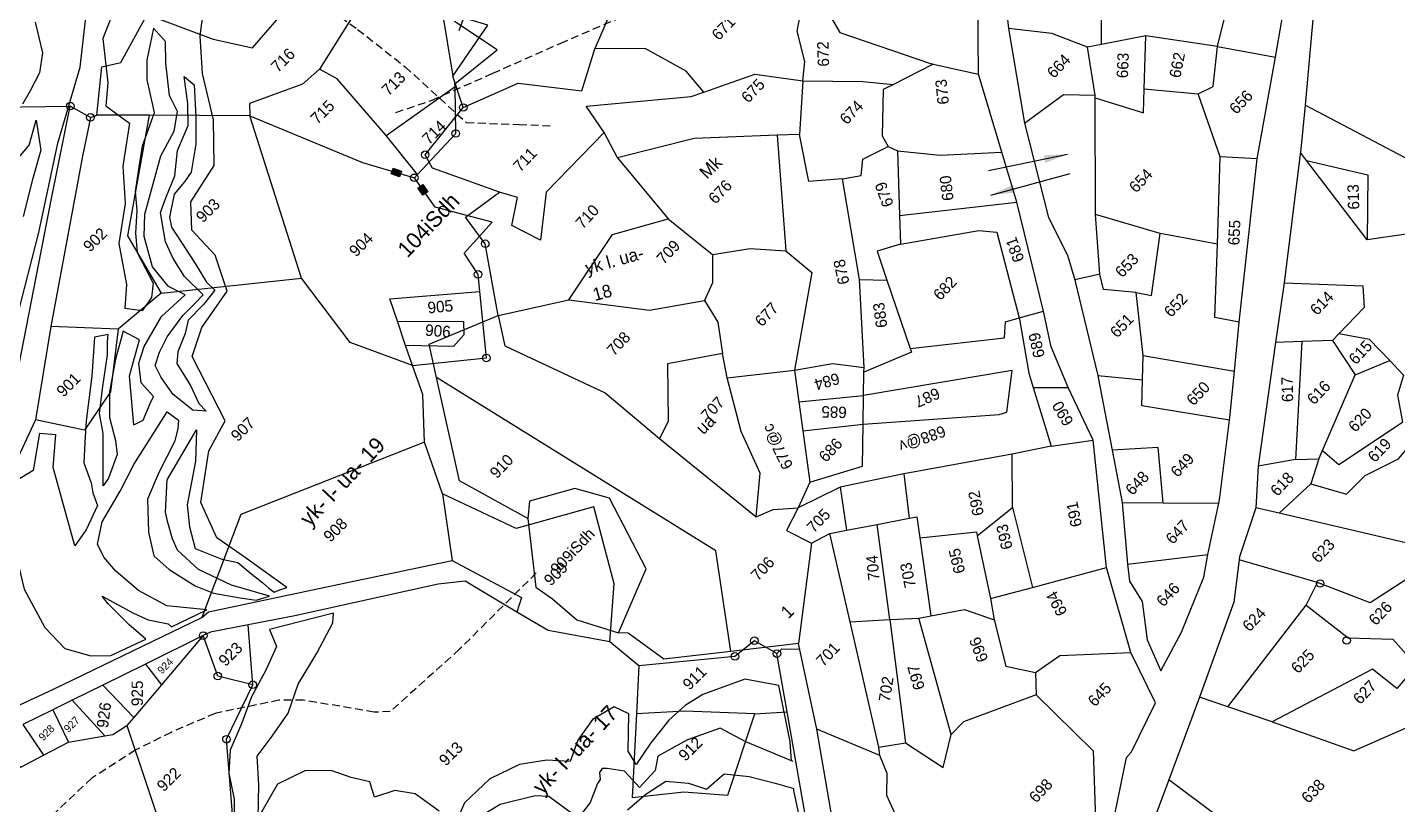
# Model space of a CAD drawing. Header units: metres. Extents: x 302481 to 307962, y 1946667 to 1951250.
# Drawn here: x 305355 to 306234, y 1947927 to 1948426 of the extents above; entities that cross this region are included whole.
import ezdxf

# ---------------------------------------------------------------- set-up
doc = ezdxf.new("R2010")
doc.units = ezdxf.units.M
doc.linetypes.add('DASHED', pattern=[0.75, 0.5, -0.25])
for name, color, linetype in [('LINE_FOOTPATH', 1, 'DASHED'), ('OFF', 1, 'Continuous'), ('POLY_HATCH', 12, 'Continuous'), ('POLY_PARCEL', 6, 'Continuous'), ('POLY_ROAD', 30, 'Continuous'), ('POLY_WATER', 4, 'Continuous'), ('SYM_ARROW', 1, 'Continuous'), ('SYM_STONE', 1, 'Continuous'), ('TEXT_MAPOUT', 7, 'Continuous'), ('TEXT_PARCEL', 7, 'Continuous')]:
    doc.layers.add(name, color=color, linetype=linetype)
doc.styles.get("Standard").update_dxf_attribs({"font": 'simplex.shx'})
doc.styles.add('TEXT_MAP', font='')
doc.styles.get('TEXT_MAP').set_extended_font_data('Kruti Dev 050')
doc.dimstyles.get("Standard").update_dxf_attribs({"dimtxt": 0.18, "dimasz": 0.18, "dimexe": 0.18, "dimexo": 0.0625, "dimgap": 0.09, "dimtad": 0, "dimtih": 1, "dimtoh": 1, "dimdec": 4, "dimzin": 0, "dimdsep": 46, "dimtxsty": 'Standard', "dimcen": 0.09, "dimadec": 0, "dimazin": 0, "dimtfac": 1, "dimtdec": 4, "dimtofl": 0, "dimtmove": 0, "dimatfit": 3, "dimfxl": 1, "dimtolj": 1, "dimtzin": 0, "dimarcsym": 0})

# ---------------------------------------------------------------- blocks, each defined once
blk = doc.blocks.new('STONE')
blk.add_circle((0, 0), 0.851)
blk = doc.blocks.new('STONESQUAREFILLED')
blk.add_hatch(color=256).paths.add_polyline_path([(0.7, -0.48), (0.7, 0.48), (-0.7, 0.48), (-0.7, -0.48)])
blk.add_lwpolyline([(-0.7, 0.48), (0.7, 0.48), (0.7, -0.48), (-0.7, -0.48)], close=True)
blk = doc.blocks.new('TEXTARROW')
blk.add_leader([(0.04, -0.01), (8.68, -0.01)], dimstyle='Standard', override={"dimtxt": 2.5, "dimasz": 2.5, "dimexe": 1.25, "dimexo": 0.625, "dimgap": 0.625, "dimtad": 1, "dimtih": 0, "dimtoh": 0, "dimzin": 8, "dimcen": 2.5, "dimtofl": 1})

msp = doc.modelspace()

# ---------------------------------------------------------------- linework, layer by layer
at = {"layer": 'LINE_FOOTPATH', "ltscale": 10}
for points in [[(305591.27, 1948370.96), (305614.48, 1948378.97), (305653.52, 1948396.17), (305696.97, 1948415.51), (305744.41, 1948435.83), (305784.4, 1948453.11)], [(305543.69, 1948441.36), (305566.69, 1948424.31), (305597.15, 1948400.3), (305636.38, 1948364.52), (305670.3, 1948363.3), (305692.64, 1948362.36)], [(305681.33, 1948075.65), (305632.02, 1948026.6), (305587.66, 1947986.67), (305577.36, 1947986.22), (305531.75, 1947994.04), (305516.42, 1947993.97), (305475.23, 1947985.47), (305446.94, 1947973.33), (305423.99, 1947961.86), (305396.11, 1947943.87), (305364.84, 1947914.48), (305336.71, 1947887.8)]]:
    msp.add_lwpolyline(points, dxfattribs=at)
at = {"layer": 'OFF'}
for points in [[(305621.02, 1948435.82), (305627.8, 1948394.28)], [(305395.21, 1948367.83), (305382.31, 1948375.05)]]:
    msp.add_lwpolyline(points, dxfattribs=at)
at = {"layer": 'POLY_HATCH'}
for points in [[(305348.74, 1948241.36), (305362.04, 1948294.02), (305374.34, 1948351.39), (305388.64, 1948400), (305394.18, 1948449.3)], [(305411.87, 1948440.69), (305403.2, 1948418.38), (305406.42, 1948390.09), (305405.21, 1948375.21), (305420.39, 1948364.1), (305416, 1948336.49), (305417.58, 1948312.5), (305413.53, 1948286.87), (305418.4, 1948260.57), (305417.35, 1948245.24)], [(305516.02, 1948064.54), (305521.35, 1948066.18), (305493.89, 1948085.82), (305476.43, 1948098.03), (305466.08, 1948120.71), (305471.15, 1948153.95), (305481.63, 1948173.11), (305460.6, 1948214.5), (305466.78, 1948233.01), (305483.06, 1948256.3), (305475.36, 1948279.47), (305460.36, 1948295.38), (305459.59, 1948313.57), (305474.55, 1948336.87), (305474.15, 1948366.31), (305467.14, 1948396.09), (305465.56, 1948420.08), (305468.61, 1948442.73)], [(305406.57, 1948228.49), (305397.79, 1948226.87), (305396.05, 1948201.9), (305392.49, 1948173.12)], [(305416.34, 1948230.62), (305416.32, 1948230.3)], [(305362.52, 1948165.25), (305358.48, 1948141.27), (305339.26, 1948129.52), (305344.29, 1948100.12), (305352.77, 1948065.2), (305365.93, 1948040.53), (305378.78, 1948027.11), (305395.47, 1948022.44), (305408.38, 1948022.58), (305430.7, 1948033.13)], [(305447.3, 1948040.99), (305469.98, 1948051.87)], [(305618.94, 1947922.84), (305603.7, 1947933.93), (305590.49, 1947936.02), (305577.43, 1947931.84), (305574.41, 1947941.59), (305562.6, 1947944.42), (305549.65, 1947948.91), (305532.72, 1947948.61), (305515.35, 1947939.98), (305502.9, 1947918.45), (305503.38, 1947939.59), (305502.28, 1947958), (305511.82, 1947970.87), (305522.11, 1947985.63), (305528.61, 1948004.2), (305540.56, 1948024.08), (305550.7, 1948043.63), (305551.3, 1948049.74), (305510.11, 1948039.4), (305514.71, 1948028.44), (305507.85, 1948013.16), (305498.66, 1947996.15), (305492.16, 1947978.77), (305484.93, 1947961.97), (305484.01, 1947947.12), (305487.36, 1947930.46), (305487.43, 1947913.06)], [(305845.13, 1947954.93), (305844.2, 1947967.14), (305836.97, 1948003.41), (305815.1, 1948007.5), (305788.06, 1947997.56), (305776.89, 1947990.48), (305766.29, 1947981.17), (305754.76, 1947966.66), (305745.47, 1947952.72), (305740.21, 1947961.24), (305740.78, 1947985.11), (305731.3, 1947989.75), (305717.32, 1947981.52), (305707.86, 1947968.41), (305703.11, 1947954.71), (305688, 1947955.57), (305670.48, 1947952.71), (305651.54, 1947943.5), (305635.23, 1947928.17), (305627.4, 1947909.94)], [(305851.99, 1947911.46), (305850.65, 1947916.92), (305846.58, 1947935.92), (305846.48, 1947937.2)]]:
    msp.add_lwpolyline(points, dxfattribs=at)
at = {"layer": 'POLY_HATCH', "lineweight": -2}
for points in [[(305359.77, 1948428.95), (305364.42, 1948409.17), (305362.5, 1948396.46), (305356.58, 1948384.94), (305351.61, 1948376.24)], [(305423.03, 1948170.67), (305429.08, 1948173.49), (305433.5, 1948184.25), (305435.71, 1948188.83), (305427.76, 1948197.62), (305426.4, 1948210.18), (305429.82, 1948220.75), (305440.84, 1948240.06), (305456.04, 1948253.98), (305445.29, 1948259.32), (305435.15, 1948271.91), (305429.63, 1948291.46), (305430.07, 1948305.82), (305440.35, 1948343.08), (305448.95, 1948358.98), (305451.18, 1948371.54), (305446.03, 1948381.92), (305443.7, 1948402.66), (305443.34, 1948416.62), (305435.66, 1948424.98), (305431.5, 1948404.5), (305431.47, 1948391.89), (305435.2, 1948374.86), (305436.13, 1948370.76), (305428.5, 1948349.34), (305426.58, 1948337.37), (305424.01, 1948320.35), (305424.92, 1948308.05), (305424.24, 1948293.56), (305425.15, 1948281.26), (305435.5, 1948261.38), (305434.52, 1948252.24), (305428.51, 1948243.74), (305417.35, 1948245.24)], [(305334.6, 1948324.87), (305356.04, 1948349.96), (305360.33, 1948365.95), (305363.33, 1948346.88), (305358.09, 1948328.06), (305352.14, 1948304.3)], [(305416.34, 1948230.62), (305411.28, 1948212.75), (305407.51, 1948191.73), (305407.46, 1948175.41), (305411.37, 1948160.55), (305412.33, 1948151.65), (305406.85, 1948136.32), (305403.37, 1948131.38), (305403.42, 1948150.18), (305403.47, 1948165.03), (305401.03, 1948177.9), (305403.06, 1948193.72), (305406.09, 1948215.49), (305406.12, 1948223.9), (305406.57, 1948228.49)], [(305423.03, 1948170.67), (305420.4, 1948202.09), (305426.65, 1948225.09), (305416.34, 1948230.62)], [(305392.49, 1948173.12), (305391.62, 1948159.24), (305391.06, 1948146.27), (305395.69, 1948133.3), (305396.71, 1948127.07), (305399.8, 1948118.77), (305392.49, 1948103.22), (305385.2, 1948092.87), (305371.35, 1948143.21), (305372.96, 1948164.47)], [(305469.98, 1948051.87), (305444.19, 1948054.42), (305426.06, 1948064.32), (305411.58, 1948076.8), (305403.82, 1948085.64), (305399.7, 1948093.94), (305402.85, 1948108.46), (305414.32, 1948128.14), (305423.19, 1948145.24), (305444.55, 1948178.9), (305451.8, 1948173.69), (305451.26, 1948167.99), (305449.16, 1948159.7), (305439.25, 1948140.53), (305431.94, 1948122.91), (305432.4, 1948101.65), (305435.98, 1948086.6), (305445.81, 1948077.76), (305462.38, 1948067.35), (305474.29, 1948062.65)], [(305362.52, 1948165.25), (305372.96, 1948164.47)], [(305485.72, 1948067.81), (305464.48, 1948077.72), (305451.03, 1948090.19), (305447.94, 1948097.46), (305444.86, 1948107.84), (305443.33, 1948114.59), (305444.42, 1948135.33), (305463.19, 1948167.44), (305462.61, 1948147.22), (305457.34, 1948119.22), (305458.86, 1948105.22), (305462.45, 1948091.21), (305479.54, 1948084.42), (305489.91, 1948082.33), (305497.67, 1948075.57)], [(305497.67, 1948075.57), (305505.75, 1948069.31), (305509.7, 1948065.8), (305513.2, 1948063.23), (305516.02, 1948064.54)], [(305491.26, 1948059.54), (305501.52, 1948058.12), (305510.16, 1948060.67), (305485.72, 1948067.81), (305485.72, 1948067.81)], [(305430.7, 1948033.13), (305419.8, 1948042.48), (305406.36, 1948055.99), (305402.74, 1948060.67), (305422.94, 1948049.73), (305432.26, 1948045.56), (305445.22, 1948042.94), (305447.3, 1948040.99)], [(305474.29, 1948062.65), (305491.26, 1948059.54)], [(305846.08, 1947954.53), (305815.79, 1947967.23), (305799.39, 1947976.11), (305778.31, 1947968.57), (305759.32, 1947958.09), (305757.61, 1947948.82), (305747.47, 1947937.89), (305737.81, 1947948.44), (305726.87, 1947950.15), (305723.5, 1947950.16), (305721.8, 1947947.64), (305722.21, 1947943), (305720.52, 1947940.48), (305715.85, 1947928.27), (305708.23, 1947918.18), (305689.32, 1947932.12), (305680.48, 1947932.56), (305658.14, 1947927.13), (305645.05, 1947919.16)], [(305739.84, 1947923.59), (305751.67, 1947933.67), (305764.33, 1947942.07), (305779.07, 1947940.77), (305790.43, 1947936.96), (305801.83, 1947946.62), (305817.83, 1947944.9), (305834.67, 1947940.65), (305846.48, 1947937.2)]]:
    msp.add_lwpolyline(points, dxfattribs=at)
msp.add_lwpolyline([(305460.98, 1948180.1), (305448.24, 1948190.06), (305440.7, 1948200.96), (305436.71, 1948208.77), (305439.57, 1948217.27), (305444.56, 1948226.96), (305454.53, 1948240.65), (305462.12, 1948248.2), (305467.58, 1948254.1), (305455.55, 1948265.71), (305448.26, 1948277.31), (305443.32, 1948287.96), (305442.39, 1948294.11), (305440.21, 1948306.85), (305443.55, 1948316.3), (305449.5, 1948330.24), (305451.2, 1948346.55), (305457.87, 1948362.61), (305457.68, 1948376.57), (305455.36, 1948394.07), (305461.73, 1948388.73), (305462.85, 1948368.16), (305462.8, 1948350.66), (305459.91, 1948332.7), (305455.63, 1948326.56), (305448.99, 1948318.53), (305445.94, 1948303.93), (305447.34, 1948297.31), (305453.7, 1948287.6), (305462.41, 1948274.1), (305469.7, 1948262.03), (305475.13, 1948257.05), (305467.77, 1948247.84), (305458.04, 1948237.7), (305456.13, 1948229.19), (305451.36, 1948217.38), (305450.63, 1948210.05), (305459.41, 1948195.8), (305464.82, 1948184.2), (305469.53, 1948179.46)], close=True, dxfattribs=at)
at = {"layer": 'POLY_PARCEL'}
for points in [[(306044.03, 1948414.67), (306044.89, 1948566.87), (305991.35, 1948564.55)], [(306118.46, 1948413.29), (306123.93, 1948435.87), (306115.5, 1948445.34), (306121.4, 1948457.92), (306121.81, 1948476.03)], [(305399.27, 1948369.26), (305402.61, 1948400.2), (305414.74, 1948403.06), (305431.63, 1948433.85), (305474.05, 1948417.93), (305499.22, 1948412.49), (305527.76, 1948445.3), (305512.91, 1948452.65), (305497.18, 1948448.22)], [(305718.96, 1948411.87), (305719.21, 1948412.67), (305737.81, 1948455.81)], [(305853.1, 1948443.97), (305866.94, 1948438.19), (305876.09, 1948422.31), (305933.55, 1948402.59), (305935.94, 1948402.05)], [(305582.43, 1948436.77), (305566.34, 1948437.26), (305542.23, 1948398.82)], [(305627.8, 1948394.28), (305650.14, 1948426.95), (305621.02, 1948435.82)], [(305852.28, 1948391.27), (305853.5, 1948403.67), (305848.63, 1948423.11), (305851.9, 1948439.9)], [(305629.16, 1948387.68), (305629.13, 1948389.39), (305656.16, 1948411.17), (305628.88, 1948429.27)], [(306034.94, 1948412.94), (306012.1, 1948421.59), (305984.29, 1948424.83)], [(306072.42, 1948420.07), (306044.03, 1948414.67)], [(306071.33, 1948386.22), (306072.42, 1948420.07)], [(306118.46, 1948413.29), (306072.42, 1948420.07)], [(305634.44, 1948374.16), (305669.61, 1948389.89), (305710.46, 1948384.92), (305718.96, 1948411.87)], [(305788.74, 1948384.08), (305777.56, 1948397.51), (305751.12, 1948411.99), (305718.96, 1948411.87)], [(306044.03, 1948414.67), (306034.94, 1948412.94)], [(306039.87, 1948381.99), (306034.94, 1948412.94)], [(306106.03, 1948383.03), (306115.54, 1948387.7), (306118.46, 1948413.29)], [(306118.46, 1948413.29), (306155.58, 1948406.56)], [(305935.94, 1948402.05), (305910.39, 1948389.04)], [(305935.94, 1948402.05), (305965.03, 1948395.48)], [(305542.23, 1948398.82), (305531.2, 1948389.21), (305497.32, 1948376.65), (305497.61, 1948368.79)], [(305584.91, 1948356.19), (305553.46, 1948392.48), (305542.23, 1948398.82)], [(305634.44, 1948374.16), (305627.8, 1948394.28)], [(305788.74, 1948384.08), (305821.61, 1948395.55), (305852.28, 1948391.27)], [(305852.28, 1948391.27), (305850.25, 1948356.94)], [(305852.28, 1948391.27), (305890.78, 1948390.9), (305910.39, 1948389.04)], [(305584.91, 1948356.19), (305629.16, 1948387.68)], [(305605.07, 1948331.16), (305629.6, 1948357.5), (305629.16, 1948387.68)], [(305724.93, 1948358.21), (305713.41, 1948375.09), (305780.72, 1948381.28), (305788.74, 1948384.08)], [(305910.39, 1948389.04), (305903.85, 1948385.71), (305903.16, 1948355.9), (305907.15, 1948349.08)], [(305994.6, 1948364.13), (306019.5, 1948382.5), (306039.87, 1948381.99)], [(306039.87, 1948380.32), (306070.84, 1948370.86), (306071.33, 1948386.22)], [(306071.33, 1948386.22), (306106.03, 1948383.03)], [(306120.17, 1948342.51), (306106.03, 1948383.03)], [(305304.24, 1948374.04), (305382.31, 1948375.05)], [(305657.8, 1948319.78), (305614.74, 1948335.25), (305609.99, 1948343.91), (305634.44, 1948374.16)], [(306039.87, 1948380.32), (306039.87, 1948381.99)], [(306040, 1948305.6), (306039.87, 1948380.32)], [(306295.18, 1948312.19), (306174.58, 1948375.72)], [(305395.21, 1948367.83), (305399.27, 1948369.26)], [(305432.93, 1948369.23), (305399.27, 1948369.26)], [(305432.93, 1948369.23), (305419.12, 1948291.75), (305440.53, 1948255.17)], [(305497.61, 1948368.79), (305432.93, 1948369.23)], [(305497.61, 1948368.79), (305569.85, 1948338.84), (305603.12, 1948329.07)], [(305530.7, 1948264.72), (305497.61, 1948368.79)], [(305605.07, 1948331.16), (305584.91, 1948356.19)], [(305724.93, 1948358.21), (305687.6, 1948319.87), (305684.03, 1948289.11), (305665.68, 1948298.51), (305669.17, 1948316.48), (305657.8, 1948319.78)], [(305733.32, 1948341.91), (305724.93, 1948358.21)], [(305835.93, 1948356.39), (305782.61, 1948354.35), (305733.32, 1948341.91)], [(305850.25, 1948356.94), (305835.93, 1948356.39)], [(305835.93, 1948356.39), (305841.48, 1948282.13)], [(305877.72, 1948328.39), (305856.15, 1948326.67), (305850.25, 1948356.94)], [(305877.72, 1948328.39), (305889.79, 1948330.5), (305890.83, 1948341.11), (305907.15, 1948349.08)], [(305907.15, 1948349.08), (305912.96, 1948346.38)], [(305733.32, 1948341.91), (305765.93, 1948302.7)], [(305912.96, 1948346.38), (305940.49, 1948343.68), (305979.97, 1948345.46)], [(305912.96, 1948346.38), (305914.4, 1948304.95)], [(306118.37, 1948286.57), (306120.17, 1948342.51)], [(306143.86, 1948341.3), (306120.17, 1948342.51)], [(306175.42, 1948340.26), (306171.53, 1948345.35)], [(306175.42, 1948340.26), (306214.8, 1948331.02), (306214.33, 1948289.32)], [(306214.33, 1948289.32), (306175.42, 1948340.26)], [(305603.12, 1948329.07), (305605.07, 1948331.16)], [(305645.03, 1948256.08), (305643.94, 1948267.1), (305635.06, 1948280.78), (305652.96, 1948300.68), (305616.35, 1948310.25), (305603.12, 1948329.07)], [(305888.74, 1948263.85), (305877.72, 1948328.39)], [(305656.8, 1948240.79), (305648.55, 1948286.8), (305635.9, 1948303.81), (305657.8, 1948319.78)], [(305914.4, 1948304.95), (305989.55, 1948313.41)], [(306295.18, 1948312.19), (306283.72, 1948299.3), (306214.33, 1948289.32)], [(305914.4, 1948304.95), (305915.04, 1948286.44)], [(306042.98, 1948267.16), (306040, 1948305.6)], [(306081.65, 1948293.3), (306040, 1948305.6)], [(305702.28, 1948250.81), (305730.25, 1948292.63), (305765.93, 1948302.7)], [(305765.93, 1948302.7), (305794.34, 1948279.91)], [(305915.04, 1948286.44), (305965.21, 1948295.19), (305976.81, 1948294.24), (305991.18, 1948239.14)], [(305915.04, 1948286.44), (305899.94, 1948282.04)], [(306066.21, 1948255.53), (306075.98, 1948253.66), (306081.65, 1948293.3)], [(306118.37, 1948286.57), (306081.65, 1948293.3)], [(306132.26, 1948236.47), (306116.67, 1948239.54), (306118.37, 1948286.57)], [(305794.34, 1948279.91), (305794.4, 1948261.6), (305789.19, 1948250.42)], [(305794.34, 1948279.91), (305818.5, 1948283.68), (305841.48, 1948282.13)], [(305841.48, 1948282.13), (305858.18, 1948268.27), (305846.99, 1948205.64)], [(305899.94, 1948282.04), (305906.26, 1948263.42)], [(305440.53, 1948255.17), (305530.7, 1948264.72)], [(305601.98, 1948208.71), (305561.98, 1948223.36), (305530.7, 1948264.72)], [(305888.74, 1948263.85), (305906.26, 1948263.42)], [(305891.6, 1948207.47), (305888.74, 1948263.85)], [(305906.26, 1948263.42), (305921.13, 1948219.64)], [(306042.98, 1948267.16), (306026.81, 1948263.52)], [(306066.21, 1948255.53), (306045.33, 1948257.36), (306042.98, 1948267.16)], [(306161.13, 1948261.72), (306211.67, 1948259.88), (306212.44, 1948245.8), (306196.21, 1948228.89)], [(305440.53, 1948255.17), (305413.13, 1948231.93)], [(305592.16, 1948237.2), (305587.37, 1948251.45), (305645.03, 1948256.08)], [(305601.98, 1948208.71), (305649.27, 1948213.55), (305645.03, 1948256.08)], [(305656.8, 1948240.79), (305702.28, 1948250.81)], [(305702.28, 1948250.81), (305753.85, 1948244.12), (305789.19, 1948250.42)], [(305789.19, 1948250.42), (305797.73, 1948236.55), (305800.71, 1948216.34)], [(306070.58, 1948215.15), (306066.21, 1948255.53)], [(305991.18, 1948239.14), (306006.75, 1948243.59)], [(305413.13, 1948231.93), (305369.92, 1948233.75)], [(305592.16, 1948237.2), (305634.65, 1948236.89), (305634.85, 1948228.34), (305628.09, 1948220.93), (305597.42, 1948221.52)], [(305597.42, 1948221.52), (305592.16, 1948237.2)], [(305617.34, 1948200.99), (305612.63, 1948222.38), (305656.8, 1948240.79)], [(305656.8, 1948240.79), (305661.18, 1948221.18), (305725.52, 1948191.03), (305760.29, 1948161.81)], [(305921.13, 1948219.64), (305981.72, 1948226.31), (305982.3, 1948236.61), (305991.18, 1948239.14)], [(305991.18, 1948239.14), (305991.4, 1948238.3), (305997.27, 1948203.68), (306000.08, 1948194.51)], [(305413.13, 1948231.93), (305408.11, 1948191.74), (305391.48, 1948167.18), (305360, 1948173.82)], [(306172.42, 1948224.05), (306155.69, 1948223.49)], [(306172.42, 1948224.05), (306168.49, 1948148.3)], [(306192.21, 1948224.72), (306172.42, 1948224.05)], [(306196.21, 1948228.89), (306192.21, 1948224.72)], [(306192.21, 1948224.72), (306206.76, 1948202.71)], [(306228.86, 1948211.82), (306215.93, 1948225.4), (306196.21, 1948228.89)], [(305601.98, 1948208.71), (305597.42, 1948221.52)], [(305800.71, 1948216.34), (305765.59, 1948209.82), (305765.94, 1948172.78), (305760.29, 1948161.81)], [(305803.78, 1948200.77), (305800.71, 1948216.34)], [(305921.97, 1948217.17), (305891.56, 1948204.48)], [(305921.13, 1948219.64), (305921.97, 1948217.17)], [(306070.17, 1948199.47), (306070.58, 1948215.15)], [(306070.58, 1948215.15), (306129.21, 1948204.97)], [(305609.61, 1948159.52), (305608.57, 1948190.09), (305601.98, 1948208.71)], [(305846.99, 1948205.64), (305871.32, 1948210.01), (305891.6, 1948207.47)], [(305891.56, 1948204.48), (305891.6, 1948207.47)], [(306206.76, 1948202.71), (306228.86, 1948211.82)], [(306237.75, 1948202.51), (306228.86, 1948211.82)], [(305806.17, 1948025.29), (305796.44, 1948089.83), (305617.34, 1948200.99)], [(305675.91, 1948110.48), (305631.94, 1948134.72), (305617.34, 1948200.99)], [(305803.78, 1948200.77), (305846.99, 1948205.64)], [(305822.31, 1948111.52), (305824.86, 1948139.61), (305812.66, 1948166.39), (305803.78, 1948200.77)], [(305846.99, 1948205.64), (305849.77, 1948185.29)], [(305891.08, 1948171.08), (305978.28, 1948177.13), (305983.16, 1948178.77), (305986.65, 1948205.38), (305891.34, 1948189.33)], [(305891.34, 1948189.33), (305891.56, 1948204.48)], [(306041.52, 1948202.3), (306070.17, 1948199.47)], [(306126.12, 1948173.67), (306069.73, 1948182.71), (306070.17, 1948199.47)], [(306185.75, 1948154.24), (306206.76, 1948202.71)], [(306237.75, 1948202.51), (306233.86, 1948189.53), (306237.03, 1948172.28)], [(305849.77, 1948185.29), (305891.34, 1948189.33)], [(305891.08, 1948171.08), (305891.34, 1948189.33)], [(306000.08, 1948194.51), (306022.51, 1948194.57)], [(306000.08, 1948194.51), (306011.61, 1948156.87)], [(306178.19, 1948132.76), (306201.08, 1948126.11), (306213.18, 1948138.08), (306234.47, 1948148.84), (306272.82, 1948194.04)], [(305849.77, 1948185.29), (305852.31, 1948166.66)], [(306185.75, 1948154.24), (306196.32, 1948145.08), (306237.03, 1948172.28)], [(305852.31, 1948166.66), (305891.08, 1948171.08)], [(305852.31, 1948166.66), (305856.77, 1948133.9)], [(305856.77, 1948133.9), (305890.68, 1948144.13), (305891.08, 1948171.08)], [(305609.61, 1948159.52), (305491.67, 1948112.98), (305466.82, 1948047.02)], [(305621.04, 1948126.34), (305609.61, 1948159.52)], [(305760.29, 1948161.81), (305822.31, 1948111.52)], [(306011.61, 1948156.87), (305986.65, 1948151.73)], [(306011.61, 1948156.87), (306038.51, 1948160.87)], [(306083.46, 1948120.58), (306080.27, 1948156.01), (306050.88, 1948154.35)], [(306183.42, 1948148.87), (306185.75, 1948154.24)], [(305986.65, 1948151.73), (305917.07, 1948139.15)], [(305986.92, 1948117.54), (305986.65, 1948151.73)], [(306168.49, 1948148.3), (306144.38, 1948144.03)], [(306168.49, 1948148.3), (306183.42, 1948148.87)], [(306183.42, 1948148.87), (306178.19, 1948132.76)], [(305917.07, 1948139.15), (305876.27, 1948130.71)], [(305917.07, 1948139.15), (305920.48, 1948110.64)], [(305734.09, 1948037.24), (305751.7, 1948078.13), (305728.35, 1948123.49), (305706.07, 1948129.84), (305676.97, 1948121.57), (305675.91, 1948110.48)], [(305856.77, 1948133.9), (305849.28, 1948117.36)], [(305876.27, 1948130.71), (305849.28, 1948117.36)], [(305876.27, 1948130.71), (305880.3, 1948103)], [(306157.84, 1948113.83), (306178.19, 1948132.76)], [(305621.04, 1948126.34), (305627.35, 1948083.67)], [(305728.5, 1948031.4), (305731.21, 1948068.51), (305718.27, 1948117.9), (305668.48, 1948104.15), (305621.04, 1948126.34)], [(306057.12, 1948120.81), (306083.46, 1948120.58)], [(306083.46, 1948120.58), (306119.13, 1948120.28)], [(305675.91, 1948110.48), (305680.91, 1948066.56), (305691.62, 1948058.99), (305707.29, 1948045.45), (305734.09, 1948037.24)], [(305822.31, 1948111.52), (305833.21, 1948116.24), (305849.28, 1948117.36)], [(305849.28, 1948117.36), (305841.74, 1948102.81), (305857.84, 1948094.67)], [(305900.07, 1948106.76), (305920.48, 1948110.64)], [(305920.48, 1948110.64), (305925.54, 1948111.6), (305927.46, 1948098.03)], [(305964.26, 1948099.39), (305986.92, 1948117.54)], [(305986.92, 1948117.54), (305999.78, 1948066.3)], [(306157.84, 1948113.83), (306142.87, 1948117.33)], [(306246.48, 1948093.15), (306157.84, 1948113.83)], [(305857.84, 1948094.67), (305869.58, 1948100.96)], [(305869.58, 1948100.96), (305880.3, 1948103)], [(305882.61, 1948044.29), (305869.58, 1948100.96)], [(305880.3, 1948103), (305900.07, 1948106.76)], [(305908.16, 1948045.61), (305900.07, 1948106.76)], [(305927.46, 1948098.03), (305963.74, 1948101.88), (305964.26, 1948099.39)], [(305857.84, 1948094.67), (305849.55, 1948030.39)], [(305927.46, 1948098.03), (305934.55, 1948048.11)], [(305964.26, 1948099.39), (305972.63, 1948059.12)], [(306060.64, 1948081.21), (306112.16, 1948087.32)], [(306182.52, 1948069.48), (306132.33, 1948083.9)], [(305999.78, 1948066.3), (306047.17, 1948079.05)], [(305972.63, 1948059.12), (305999.78, 1948066.3)], [(306175.33, 1948054.95), (306182.52, 1948069.48)], [(306239.29, 1948071.2), (306216.31, 1948056.37), (306182.52, 1948069.48)], [(305972.63, 1948059.12), (305974.98, 1948045.52)], [(305728.5, 1948031.4), (305688.94, 1948038.66), (305668.72, 1948050.47)], [(305926.65, 1948046.56), (305934.55, 1948048.11)], [(305934.55, 1948048.11), (305956.06, 1948052.03), (305974.98, 1948045.52)], [(306125.07, 1947989.61), (306175.33, 1948054.95)], [(306175.33, 1948054.95), (306202.31, 1948034.04), (306230.88, 1948033.07), (306246.08, 1948016.06)], [(305499.36, 1948003.86), (305496.4, 1948042.3)], [(305882.61, 1948044.29), (305908.16, 1948045.61)], [(305901.11, 1947963.78), (305882.61, 1948044.29)], [(305908.16, 1948045.61), (305926.65, 1948046.56)], [(305908.16, 1948045.61), (305918.24, 1947966.69)], [(305947.43, 1947971.94), (305926.65, 1948046.56)], [(305974.98, 1948045.52), (305982.63, 1948015.73), (306001.71, 1948011.65)], [(305467.62, 1948035.37), (305440.93, 1948003.9)], [(305499.36, 1948003.86), (305476.97, 1948009.41), (305467.62, 1948035.37)], [(305747.18, 1948015.89), (305728.5, 1948031.4)], [(305806.17, 1948025.29), (305763.2, 1948020.25), (305740.18, 1948036.96), (305734.09, 1948037.24)], [(305835.68, 1948023.87), (305821.28, 1948032.06), (305808.72, 1948022.03), (305747.18, 1948015.89)], [(305849.55, 1948030.39), (305806.17, 1948025.29)], [(305842.23, 1947986.57), (305835.68, 1948023.87)], [(305861.2, 1947975.44), (305849.55, 1948030.39)], [(306001.71, 1948011.65), (306017.29, 1948022.68), (306062.85, 1948024.49)], [(305430.63, 1948017.13), (305440.93, 1948003.9)], [(305747.18, 1948015.89), (305745.61, 1947985.28)], [(306246.08, 1948016.06), (306233.49, 1948001.43), (306217.87, 1948013.82), (306153.47, 1947980.01)], [(306001.71, 1948011.65), (306002.1, 1947997.32)], [(306153.47, 1947980.01), (306205.88, 1947961.48), (306252.09, 1947981.77), (306261.77, 1948007.8)], [(305403.11, 1948003.57), (305423.06, 1947982.83)], [(305440.93, 1948003.9), (305423.06, 1947982.83)], [(305487.07, 1947912.89), (305482.54, 1947968.91), (305499.36, 1948003.86)], [(306002.1, 1947997.32), (305955.37, 1947980.11), (305947.43, 1947971.94)], [(306002.1, 1947997.32), (306038.59, 1947961.53), (306040.02, 1947917.23), (306017.44, 1947863.65)], [(306125.07, 1947989.61), (306106.8, 1947995.79)], [(305371.08, 1947987.78), (305381.12, 1947966.95)], [(305383.54, 1947993.92), (305404.56, 1947971.11)], [(305821.5, 1947985.14), (305776.62, 1947986.87), (305745.61, 1947985.28)], [(305821.5, 1947985.14), (305842.23, 1947986.57)], [(305869.64, 1947830.48), (305842.23, 1947986.57)], [(306153.47, 1947980.01), (306125.07, 1947989.61)], [(305351.93, 1947978.34), (305365.21, 1947958.68)], [(305404.56, 1947971.11), (305409.64, 1947972.01), (305418.7, 1947977.69)], [(305423.06, 1947982.83), (305418.7, 1947977.69)], [(305418.7, 1947977.69), (305443.41, 1947903.74)], [(305745.61, 1947985.28), (305742.85, 1947931.56), (305775.96, 1947935.1), (305804.13, 1947932.92), (305821.5, 1947985.14)], [(305381.12, 1947966.95), (305404.56, 1947971.11)], [(305855.71, 1947605.74), (305876.11, 1947726.57), (305882.38, 1947852.42), (305861.2, 1947975.44)], [(305901.7, 1947958.5), (305861.2, 1947975.44)], [(305918.24, 1947966.69), (305942.27, 1947950.84), (305947.43, 1947971.94)], [(305365.21, 1947958.68), (305381.12, 1947966.95)], [(305901.11, 1947963.78), (305918.24, 1947966.69)], [(305901.7, 1947958.5), (305901.11, 1947963.78)], [(305343.55, 1947956.61), (305350.61, 1947951.09), (305365.21, 1947958.68)], [(305923.05, 1947895.36), (305906.15, 1947932.82), (305906.43, 1947946.94), (305901.7, 1947958.5)], [(306202.62, 1947894.67), (306175.04, 1947895.6), (306119.5, 1947918.7), (306087.05, 1947942.77)]]:
    msp.add_lwpolyline(points, dxfattribs=at)
at = {"layer": 'POLY_PARCEL', "ltscale": 10}
msp.add_lwpolyline([(305835.68, 1948023.87), (305838.82, 1948026.94), (305850.56, 1948026.66)], dxfattribs=at)
at = {"layer": 'POLY_ROAD'}
for points in [[(306217.18, 1948682.74), (306215.66, 1948613.88), (306210.35, 1948582.73), (306195.68, 1948552.15), (306182.07, 1948498.25), (306183.37, 1948474.08), (306178.8, 1948423.62), (306174.58, 1948375.72)], [(305991.35, 1948564.55), (305988.9, 1948483.74), (305978.12, 1948480.33), (305984.29, 1948424.83)], [(306155.58, 1948406.56), (306160.5, 1948434.9), (306162.38, 1948470.26)], [(305965.03, 1948395.48), (305964.51, 1948442.46)], [(305984.29, 1948424.83), (305994.6, 1948364.13)], [(306143.86, 1948341.3), (306155.58, 1948406.56)], [(305979.97, 1948345.46), (305965.03, 1948395.48)], [(306174.58, 1948375.72), (306171.53, 1948345.35)], [(305994.6, 1948364.13), (306010, 1948303.57), (306022.19, 1948279.52), (306026.81, 1948263.52)], [(305989.55, 1948313.41), (305979.97, 1948345.46)], [(306132.26, 1948236.47), (306143.86, 1948341.3)], [(306171.53, 1948345.35), (306171.41, 1948344.2), (306161.13, 1948261.72)], [(306006.75, 1948243.59), (305989.55, 1948313.41)], [(306026.81, 1948263.52), (306027.09, 1948262.58), (306041.52, 1948202.3)], [(306161.13, 1948261.72), (306155.69, 1948223.49)], [(306022.51, 1948194.57), (306011.59, 1948220.66), (306006.75, 1948243.59)], [(306129.21, 1948204.97), (306132.26, 1948236.47)], [(306155.69, 1948223.49), (306144.38, 1948144.03)], [(306041.52, 1948202.3), (306041.85, 1948200.89), (306050.88, 1948154.35)], [(306126.12, 1948173.67), (306126.34, 1948175.4), (306129.21, 1948204.97)], [(306038.51, 1948160.87), (306022.51, 1948194.57)], [(306119.13, 1948120.28), (306119.92, 1948124.04), (306126.12, 1948173.67)], [(306047.17, 1948079.05), (306038.51, 1948160.87)], [(306050.88, 1948154.35), (306057.12, 1948120.81)], [(306144.38, 1948144.03), (306142.87, 1948117.33)], [(306057.12, 1948120.81), (306060.64, 1948081.21)], [(306112.16, 1948087.32), (306119.13, 1948120.28)], [(306142.87, 1948117.33), (306132.58, 1948085.93), (306132.33, 1948083.9)], [(306082.02, 1948012.83), (306095.27, 1948037.55), (306109.71, 1948072.8), (306112.16, 1948087.32)], [(306132.33, 1948083.9), (306128.92, 1948056.73), (306106.8, 1947995.79)], [(306062.85, 1948024.49), (306047.17, 1948079.05)], [(306060.64, 1948081.21), (306061.82, 1948070.37), (306069.94, 1948057.3), (306073.27, 1948032.77), (306082.02, 1948012.83)], [(306078.59, 1947992.33), (306062.85, 1948024.49)], [(306106.8, 1947995.79), (306087.05, 1947942.77)], [(306030.05, 1947865.79), (306039.44, 1947894.97), (306052.48, 1947920.7), (306060.02, 1947957.17), (306063.24, 1947960.81), (306078.59, 1947992.33)], [(306087.05, 1947942.77), (306058.52, 1947866.15)]]:
    msp.add_lwpolyline(points, dxfattribs=at)
at = {"layer": 'POLY_WATER'}
for points in [[(305344.11, 1948182.4), (305344.4, 1948183.1), (305370.33, 1948315.74), (305382.31, 1948375.05)], [(305395.21, 1948367.83), (305390.26, 1948342.99), (305369.92, 1948233.75)], [(305369.92, 1948233.75), (305360, 1948173.82)], [(305360, 1948173.82), (305320.39, 1948089.22), (305300.91, 1948047.24), (305286.29, 1947961.44), (305371.48, 1948000.98), (305466.82, 1948047.02)], [(305466.82, 1948047.02), (305470.92, 1948050.74), (305557.07, 1948068.76), (305627.35, 1948083.67)], [(305627.35, 1948083.67), (305671.83, 1948059.81), (305668.72, 1948050.47)], [(305668.72, 1948050.47), (305635.74, 1948070.26), (305618.43, 1948068.38), (305526.39, 1948048.07), (305496.4, 1948042.3)], [(305496.4, 1948042.3), (305472.29, 1948037.67), (305467.62, 1948035.37)], [(305467.62, 1948035.37), (305430.63, 1948017.13)], [(305430.63, 1948017.13), (305403.11, 1948003.57)], [(305403.11, 1948003.57), (305383.54, 1947993.92)], [(305371.08, 1947987.78), (305351.93, 1947978.34)], [(305383.54, 1947993.92), (305371.08, 1947987.78)]]:
    msp.add_lwpolyline(points, dxfattribs=at)

# ---------------------------------------------------------------- block references
at = {"layer": 'SYM_ARROW'}
for p, xscale, yscale, zscale, rotation in [((305637.82, 1948440.44), 2.092511152001018, 2.092511152001018, 2.092511152001018, 250.1993022322472), ((306022.43, 1948344.12), 6.006440253763413, 6.006440253763413, 6.006440253763413, 191.7578231883519), ((305972.69, 1948318.04), 6.107340938009579, 6.107340938009579, 6.107340938009579, 15.174541897331)]:
    msp.add_blockref('TEXTARROW', p, dxfattribs=dict(at, xscale=xscale, yscale=yscale, zscale=zscale, rotation=rotation))
at = {"layer": 'SYM_STONE'}
for name, p, xscale, yscale, zscale, rotation in [('STONE', (305382.31, 1948375.05), 2.862570097236071, 2.862570097236071, 2.862570097236071, 44.8498280447801), ('STONE', (305395.21, 1948367.83), 2.862570097236071, 2.862570097236071, 2.862570097236071, 44.8498280447801), ('STONE', (305629.6, 1948357.5), 2.862570097236071, 2.862570097236071, 2.862570097236071, 44.8498280447801), ('STONESQUAREFILLED', (305591.57, 1948332.46), 4.089385853194386, 4.089385853194386, 4.089385853194386, 340.1042304005042), ('STONE', (305603.12, 1948329.07), 2.862570097236071, 2.862570097236071, 2.862570097236071, 44.8498280447801), ('STONESQUAREFILLED', (305608.54, 1948321.37), 4.089385853194386, 4.089385853194386, 4.089385853194386, 305.1024268383589), ('STONE', (305643.94, 1948267.1), 2.862570097236071, 2.862570097236071, 2.862570097236071, 44.8498280447801), ('STONE', (305649.27, 1948213.55), 2.862570097236071, 2.862570097236071, 2.862570097236071, 44.8498280447801), ('STONE', (305467.62, 1948035.37), 2.862570097236071, 2.862570097236071, 2.862570097236071, 44.8498280447801), ('STONE', (305821.28, 1948032.06), 2.862570097236071, 2.862570097236071, 2.862570097236071, 44.8498280447801), ('STONE', (305808.72, 1948022.03), 2.862570097236071, 2.862570097236071, 2.862570097236071, 44.8498280447801), ('STONE', (305835.68, 1948023.87), 2.862570097236071, 2.862570097236071, 2.862570097236071, 44.8498280447801), ('STONE', (305476.97, 1948009.41), 2.862570097236071, 2.862570097236071, 2.862570097236071, 44.8498280447801), ('STONE', (305499.36, 1948003.86), 2.862570097236071, 2.862570097236071, 2.862570097236071, 44.8498280447801), ('STONE', (305482.54, 1947968.91), 2.862570097236071, 2.862570097236071, 2.862570097236071, 44.8498280447801)]:
    msp.add_blockref(name, p, dxfattribs=dict(at, xscale=xscale, yscale=yscale, zscale=zscale, rotation=rotation))
at = {"layer": 'SYM_STONE', "ltscale": 10, "xscale": 2.837269951954671, "yscale": 2.837269951954671, "zscale": 2.837269951954671, "rotation": 46.59836237906222}
for p in [(305634.44, 1948374.16), (305609.99, 1948343.91), (305648.55, 1948286.8), (306184.23, 1948068.82), (306201.25, 1948032.26)]:
    msp.add_blockref('STONE', p, dxfattribs=at)

# ---------------------------------------------------------------- texts
at = {"layer": 'TEXT_MAPOUT', "style": 'TEXT_MAP'}
for s, height, rotation, p in [('Mk', 8.179, 44.84983, (305790.84, 1948327.71)), ('104iSdh', 10.133, 46.59836, (305598.7, 1948277.28)), ('yk l. ua-', 8.179, 15.67184, (305714.08, 1948266.98)), ('18', 8.179, 15.67184, (305718.86, 1948249.92)), ('ua', 8.179, 44.84983, (305788.45, 1948163.8)), ('yk- l- ua- 19', 10.1331, 46.59836, (305535.91, 1948104.74)), ('1', 8.18, 44.84983, (305843.05, 1948045.8)), ('yk- l- ua- 17', 10.1331, 46.59836, (305685.22, 1947932.72))]:
    msp.add_text(s, height=height, rotation=rotation, dxfattribs=at).set_placement(p)
at = {"layer": 'TEXT_PARCEL', "style": 'TEXT_MAP'}
for s, height, rotation, p in [('671', 7.296, 46.59836, (305798.43, 1948416.71)), ('716', 7.361, 44.84983, (305515.51, 1948396.19)), ('672', 7.296, 91.55981, (305869.2, 1948400.51)), ('663', 7.296, 87.74577, (306060.89, 1948392.88)), ('662', 7.296, 78.70495, (306094.45, 1948392.71)), ('664', 7.296, 46.59836, (306013.51, 1948392.38)), ('713', 7.361, 44.84983, (305586.45, 1948381.2)), ('675', 7.296, 46.59836, (305817.37, 1948376.57)), ('673', 7.296, 95.95874, (305946.14, 1948376.47)), ('656', 7.296, 46.59836, (306130.48, 1948369.31)), ('715', 7.361, 44.84983, (305540.89, 1948362.9)), ('674', 7.296, 46.59836, (305880.56, 1948362.67)), ('714', 7.361, 44.84983, (305612.48, 1948349.85)), ('711', 7.296, 46.59836, (305671.04, 1948332.34)), ('680', 7.296, 96.57787, (305949.09, 1948314.73)), ('654', 7.296, 46.59836, (306066.19, 1948318.94)), ('676', 7.296, 46.59836, (305796.3, 1948311.72)), ('679', 7.296, 110.00226, (305910.74, 1948311.92)), ('613', 7.296, 91.55952, (306209.4, 1948308.78)), ('903', 7.361, 44.84983, (305467.39, 1948299.77)), ('710', 7.296, 46.59836, (305711.05, 1948295.85)), ('902', 7.361, 44.84983, (305394.99, 1948280.96)), ('655', 7.296, 87.16142, (306132.35, 1948285.61)), ('904', 7.361, 44.84983, (305565.67, 1948277.88)), ('709', 7.296, 46.59836, (305763.06, 1948273.07)), ('681', 7.296, 110.00218, (305994.61, 1948276.5)), ('678', 7.296, 101.92644, (305882.32, 1948261.47)), ('653', 7.296, 46.59836, (306057.22, 1948264.56)), ('682', 7.296, 46.59836, (305940.55, 1948249.85)), ('905', 7.361, 5.49023, (305611.88, 1948241.99)), ('652', 7.296, 46.59836, (306088.6, 1948239.05)), ('614', 7.296, 46.59836, (306182.3, 1948240.29)), ('677', 7.296, 46.59836, (305826.1, 1948233.02)), ('683', 7.296, 97.90061, (305906.64, 1948233.38)), ('906', 7.361, 355.6771, (305609.74, 1948227.8)), ('651', 7.296, 46.59836, (306053.99, 1948225.92)), ('708', 7.296, 46.59836, (305731.12, 1948214.34)), ('689', 7.296, 102.78489, (306007.67, 1948214.51)), ('615', 7.296, 46.59836, (306207.12, 1948208.74)), ('901', 7.361, 44.84983, (305377.89, 1948187.95)), ('684', 7.296, 195.66885, (305874.69, 1948204.06)), ('650', 7.296, 46.59836, (306103, 1948182.36)), ('617', 7.296, 91.55954, (306166.98, 1948185.31)), ('616', 7.296, 46.59836, (306180.34, 1948182.95)), ('707', 7.296, 46.59836, (305791.5, 1948172.53)), ('687', 7.296, 204.00604, (305938.18, 1948194.76)), ('685', 7.296, 178.45707, (305880.61, 1948182.18)), ('690', 7.296, 120.48718, (306026.35, 1948172.65)), ('620', 7.296, 46.59836, (306206.81, 1948165.34)), ('907', 7.361, 44.84983, (305489.75, 1948159.41)), ('677@c', 7.296, 116.59036, (305846.29, 1948144.29)), ('688@v', 7.296, 200.06432, (305942.32, 1948170.38)), ('686', 7.296, 46.59836, (305867.15, 1948146.07)), ('619', 7.296, 46.59836, (306219.34, 1948145.98)), ('910', 7.296, 46.59836, (305656.07, 1948135.67)), ('649', 7.296, 46.59836, (306092.83, 1948136.39)), ('648', 7.296, 46.59836, (306063.88, 1948124.85)), ('618', 7.296, 46.59836, (306156.82, 1948124.26)), ('692', 7.296, 101.02405, (305968.57, 1948112.97)), ('691', 7.296, 101.02421, (306031.51, 1948105.88)), ('908', 7.361, 44.84983, (305549.16, 1948094.86)), ('705', 7.296, 46.59836, (305859.43, 1948100.73)), ('647', 7.296, 46.59836, (306089.71, 1948093.47)), ('909iSdh', 7.296, 46.59836, (305694.88, 1948074.03)), ('693', 7.296, 102.87236, (305987.01, 1948091.54)), ('623', 7.296, 46.59836, (306183.1, 1948081.39)), ('706', 7.296, 46.59836, (305823.55, 1948069.95)), ('704', 7.296, 95.37403, (305901.62, 1948071.05)), ('695', 7.296, 103.28951, (305956.59, 1948076.14)), ('909', 7.361, 44.84983, (305690.58, 1948066.75)), ('703', 7.296, 101.56994, (305924.97, 1948066.87)), ('646', 7.296, 46.59836, (306083.67, 1948053.33)), ('694', 7.296, 118.14015, (306022.29, 1948050.39)), ('626', 7.296, 46.59836, (306219.92, 1948041.33)), ('624', 7.296, 46.59836, (306138.92, 1948037.39)), ('923', 7.361, 44.84983, (305481.86, 1948015.11)), ('696', 7.296, 111.10489, (305971.48, 1948020.05)), ('701', 7.296, 46.59836, (305865.45, 1948015.02)), ('625', 7.296, 46.59836, (306170.05, 1948010.52)), ('924', 4.907, 44.84983, (305441.1, 1948010.37)), ('911', 7.361, 44.84983, (305779.6, 1947999.92)), ('697', 7.296, 106.09887, (305930.75, 1948001.77)), ('925', 7.361, 89.80802, (305428.93, 1947990.14)), ('702', 7.296, 81.24709, (305908.11, 1947992.47)), ('645', 7.296, 46.59836, (306039.73, 1947989.26)), ('627', 7.296, 46.59836, (306209.93, 1947990.7)), ('926', 7.361, 82.37798, (305406.45, 1947975.8)), ('928', 4.907, 44.84983, (305364.93, 1947967.51)), ('927', 4.907, 44.84983, (305381.06, 1947972.84)), ('912', 7.361, 44.84983, (305776.94, 1947954.32)), ('913', 7.361, 44.84983, (305623.26, 1947951.22)), ('922', 7.361, 44.84983, (305442.26, 1947934.75)), ('698', 7.296, 46.59836, (306002.02, 1947927.56)), ('638', 7.296, 46.59836, (306176.75, 1947927.25))]:
    msp.add_text(s, height=height, rotation=rotation, dxfattribs=at).set_placement(p)

doc.saveas('drawing.dxf')
